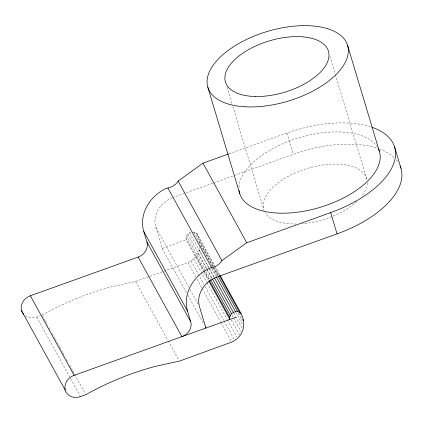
<?xml version="1.0" encoding="UTF-8"?>
<svg xmlns="http://www.w3.org/2000/svg" width="423" height="423" viewBox="0 0 423 423"><rect width="100%" height="100%" fill="white"/><g stroke="black" fill="none" stroke-linecap="round" stroke-linejoin="round"><path stroke-width="0.32" stroke-dasharray="2.12 1.59" d="M163.913 271.217L187.907 262.482C194.109 259.701 199.096 253.932 200.021 247.085M203.886 272.137L186.131 239.841C185.195 236.182 188.23 232.682 191.741 232.053M42.078 315.098A259.421 223.619 -28.8 0 1 111.704 286.773L135.614 281.517L149.15 276.589M149.763 276.367L163.299 271.439M229.102 153.792L286.931 133.028A89.576 44.653 -16.7 0 1 370.574 126.821M212.774 183.207L173.382 197.335M213.393 182.985L293.308 154.279A89.576 44.653 -16.7 0 1 378.834 148.706M172.283 197.758A25.592 22.059 -28.8 0 0 155.77 227.199L162.146 248.449L186.131 239.841M25.237 315.785A12.796 11.03 -28.8 0 0 36.748 317.012L40.301 315.738M192.825 232.042L195.86 232.708L197.345 234.004L214.784 265.723M215.101 266.3L219.854 274.95M195.86 232.708L219.003 274.807M197.345 234.004L199.519 240.92L213.467 266.294M213.784 266.871L218.538 275.521M239.466 313.586L241.686 317.62M193.908 232.031L217.686 275.283M212.446 266.437L200.084 243.944L199.519 240.92M212.764 267.013L217.84 276.24M238.128 313.147L242.252 320.645M212.378 268.272L216.502 275.77M211.717 268.388L216.19 276.494M235.844 312.253L243.135 325.514M199.323 250.231L208.835 267.532M209.152 268.113L214.223 277.34M233.882 313.094L242.442 328.666M189.62 232.772L209.279 268.531M209.597 269.107L214.033 277.181M187.812 234.099L206.831 268.705M207.148 269.282L211.907 277.932M198.017 253.282L211.653 278.08M231.941 314.987L233.21 317.292M233.528 317.869L241.136 331.711M186.532 235.87L210.316 279.122M196.15 256.121L203.759 269.964M204.076 270.54L209.47 280.343M231.344 320.137L239.587 335.132M185.951 237.869L203.706 270.16M204.023 270.736L209.094 279.968M204.203 272.713L208.328 280.211M193.787 258.659L206.789 282.305M207.106 282.881L227.077 319.212M227.394 319.788L236.906 337.089M191.011 260.806L204.008 284.446M205.277 286.757L223.667 320.206M223.984 320.782L234.125 339.235M187.907 262.482L195.833 276.901M197.102 279.206L201.861 287.857M202.178 288.433L220.563 321.882M220.88 322.458L231.027 340.917M155.77 227.199L188.743 287.175M190.012 289.485L198.255 304.475M162.146 248.449L186.559 292.859M187.828 295.164L203.997 324.573M135.614 281.517L167.952 340.341M168.269 340.917L178.733 359.947M42.39 315.674L45.245 320.867M45.562 321.443L47.783 325.483M49.052 327.788L50.95 331.246M52.219 333.557L55.075 338.744M55.392 339.32L59.511 346.818M59.828 347.394L62.683 352.586M63.001 353.163L65.221 357.197M66.49 359.508L68.389 362.966M69.658 365.271L72.513 370.463M72.83 371.04L85.827 394.685M36.748 317.012L70.355 378.141M70.673 378.722L80.502 396.6M329.871 56.227L335.175 73.898M335.365 74.533L366.99 179.944A53.747 26.792 -16.7 0 0 307.78 168.322A53.747 26.792 -16.7 0 0 264.047 210.511M286.931 133.028L293.308 154.279M227.024 87.006L232.137 104.047M232.893 106.57L263.381 208.201M379.447 148.928A89.576 44.653 -16.7 0 1 394.22 157.626M396.388 159.936A89.576 44.653 -16.7 0 1 398.212 162.395M367.233 182.995A53.747 26.792 -16.7 0 1 361.401 196.61M356.922 201.401A53.747 26.792 -16.7 0 1 332.52 216.333M331.923 216.576A53.747 26.792 -16.7 0 1 302.027 223.741M296.2 224.016A53.747 26.792 -16.7 0 1 265.121 212.684M238.953 187.204A72.941 36.362 -16.7 0 1 300.838 137.216A72.941 36.362 -16.7 0 1 377.612 147.442"/><path stroke-width="0.63" d="M208.962 281.364L229.885 319.423C228.267 313.432 237.134 308.758 241.094 313.586C246.863 324.425 243.103 337.163 231.661 342.07L179.733 361.02L155.458 366.36A259.421 223.619 -28.8 0 0 85.827 394.685L80.502 396.6A12.796 11.03 -28.8 0 1 65.322 390.276L21.568 310.694M228.478 154.014L202.982 163.167L178.115 181.023L176.888 182.858A13.525 11.659 -28.8 0 1 167.894 187.986L165.578 188.669A38.393 33.094 -28.8 0 0 143.778 231.508L146.966 242.13L190.72 321.718A12.796 11.03 -28.8 0 1 181.911 336.65L138.162 257.062A12.796 11.03 -28.8 0 0 146.966 242.13M371.838 127.238A89.576 44.653 -16.7 0 1 330.686 212.616L246.736 242.754L221.869 260.605L220.642 262.445A13.525 11.659 -28.8 0 1 211.643 267.569L209.332 268.256A38.393 33.094 -28.8 0 0 187.532 311.09L190.72 321.718M23.503 314.215A12.796 11.03 -28.8 0 1 30.371 295.762L138.162 257.062M400.169 166.054A89.576 44.653 -16.7 0 1 337.062 233.866L217.131 276.922A25.592 22.059 -28.8 0 0 199.524 306.786L205.901 328.037L205.266 326.884M65.322 390.276A12.796 11.03 -28.8 0 1 74.125 375.344L235.881 317.271M202.982 163.167L246.736 242.754M178.115 181.023L221.869 260.605M220.172 275.526L241.094 313.586M219.32 275.384L239.608 312.296M242.633 319.349L243.267 320.502M218.321 276.441L237.663 311.619M167.894 187.986L211.643 267.569M216.47 277.039L235.495 311.64M214.35 277.758L233.374 312.359M212.542 279.085L231.561 313.686M210.633 279.698L230.286 315.458M209.411 280.544L229.705 317.451M143.778 231.508L187.532 311.09M30.371 295.762L74.125 375.344M394.585 147.003L400.962 168.259M347.542 45.266L379.42 151.524M330.686 212.616L337.062 233.866M207.852 87.312L239.73 193.57M378.516 149.15A72.941 36.362 -16.7 0 1 319.534 207.519A72.941 36.362 -16.7 0 1 239.074 190.456M255.434 96.502A53.747 26.792 -16.7 0 0 328.734 52.436A53.747 26.792 -16.7 0 0 246.625 50.755A53.747 26.792 -16.7 0 0 255.434 96.502M245.192 106.792A72.941 36.362 -16.7 0 0 348.266 49.02A72.941 36.362 -16.7 0 0 239.63 43.056A72.941 36.362 -16.7 0 0 245.192 106.792"/></g></svg>
